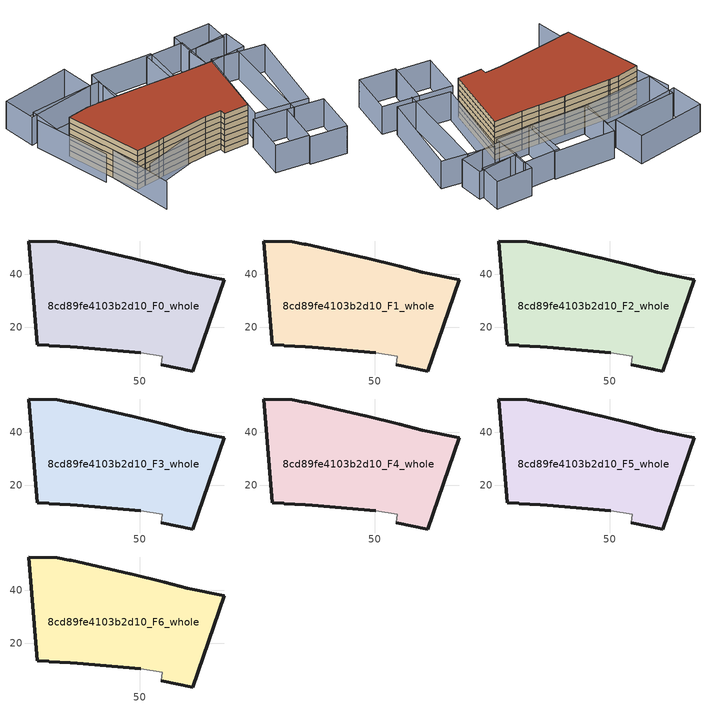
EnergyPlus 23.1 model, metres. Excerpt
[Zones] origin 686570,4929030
8cd89fe4103b2d10_F0_whole
 floor ground (EU_floor_Construction): 81.81,37.88 69.88,3.48 58.04,5.9 58.5,8.97 50.26,10.41 26.21,12.41 23.64,12.55 15.68,13.11 15.46,13.12 11.22,13.43 8.01,52.6 18.77,52.26 23.19,51.44 24.03,51.28 46.12,46.28 46.41,46.21 59.27,43.01 67.9,40.87 z0
 wall outside (EU_wall_Construction): 58.04,5.9 69.88,3.48 81.81,37.88 67.9,40.87 59.27,43.01 46.41,46.21 46.12,46.28 24.03,51.28 23.19,51.44 18.77,52.26 8.01,52.6 11.22,13.43 15.46,13.12 15.68,13.11 23.64,12.55 26.21,12.41 50.26,10.41 z0:3
 wall adiabatic (EU_wall_Construction): 50.26,10.41 58.5,8.97 58.04,5.9 z0:3
8cd89fe4103b2d10_F1_whole
 floor to 8cd89fe4103b2d10_F0_whole (EU_floor_Construction): 81.81,37.88 69.88,3.48 58.04,5.9 58.5,8.97 50.26,10.41 26.21,12.41 23.64,12.55 15.68,13.11 15.46,13.12 11.22,13.43 8.01,52.6 18.77,52.26 23.19,51.44 24.03,51.28 46.12,46.28 46.41,46.21 59.27,43.01 67.9,40.87 z3
 wall outside (EU_wall_Construction): 58.04,5.9 69.88,3.48 81.81,37.88 67.9,40.87 59.27,43.01 46.41,46.21 46.12,46.28 24.03,51.28 23.19,51.44 18.77,52.26 8.01,52.6 11.22,13.43 15.46,13.12 15.68,13.11 23.64,12.55 26.21,12.41 50.26,10.41 z3:6
 wall adiabatic (EU_wall_Construction): 50.26,10.41 58.5,8.97 58.04,5.9 z3:6
8cd89fe4103b2d10_F2_whole
 floor to 8cd89fe4103b2d10_F1_whole (EU_floor_Construction): 81.81,37.88 69.88,3.48 58.04,5.9 58.5,8.97 50.26,10.41 26.21,12.41 23.64,12.55 15.68,13.11 15.46,13.12 11.22,13.43 8.01,52.6 18.77,52.26 23.19,51.44 24.03,51.28 46.12,46.28 46.41,46.21 59.27,43.01 67.9,40.87 z6
 wall outside (EU_wall_Construction): 58.04,5.9 69.88,3.48 81.81,37.88 67.9,40.87 59.27,43.01 46.41,46.21 46.12,46.28 24.03,51.28 23.19,51.44 18.77,52.26 8.01,52.6 11.22,13.43 15.46,13.12 15.68,13.11 23.64,12.55 26.21,12.41 50.26,10.41 z6:9
 wall adiabatic (EU_wall_Construction): 50.26,10.41 58.5,8.97 58.04,5.9 z6:9
8cd89fe4103b2d10_F3_whole
 floor to 8cd89fe4103b2d10_F2_whole (EU_floor_Construction): 81.81,37.88 69.88,3.48 58.04,5.9 58.5,8.97 50.26,10.41 26.21,12.41 23.64,12.55 15.68,13.11 15.46,13.12 11.22,13.43 8.01,52.6 18.77,52.26 23.19,51.44 24.03,51.28 46.12,46.28 46.41,46.21 59.27,43.01 67.9,40.87 z9
 wall outside (EU_wall_Construction): 58.04,5.9 69.88,3.48 81.81,37.88 67.9,40.87 59.27,43.01 46.41,46.21 46.12,46.28 24.03,51.28 23.19,51.44 18.77,52.26 8.01,52.6 11.22,13.43 15.46,13.12 15.68,13.11 23.64,12.55 26.21,12.41 50.26,10.41 z9:12
 wall adiabatic (EU_wall_Construction): 50.26,10.41 58.5,8.97 58.04,5.9 z9:12
8cd89fe4103b2d10_F4_whole
 floor to 8cd89fe4103b2d10_F3_whole (EU_floor_Construction): 81.81,37.88 69.88,3.48 58.04,5.9 58.5,8.97 50.26,10.41 26.21,12.41 23.64,12.55 15.68,13.11 15.46,13.12 11.22,13.43 8.01,52.6 18.77,52.26 23.19,51.44 24.03,51.28 46.12,46.28 46.41,46.21 59.27,43.01 67.9,40.87 z12
 wall outside (EU_wall_Construction): 58.04,5.9 69.88,3.48 81.81,37.88 67.9,40.87 59.27,43.01 46.41,46.21 46.12,46.28 24.03,51.28 23.19,51.44 18.77,52.26 8.01,52.6 11.22,13.43 15.46,13.12 15.68,13.11 23.64,12.55 26.21,12.41 50.26,10.41 z12:15
 wall adiabatic (EU_wall_Construction): 50.26,10.41 58.5,8.97 58.04,5.9 z12:15
8cd89fe4103b2d10_F5_whole
 floor to 8cd89fe4103b2d10_F4_whole (EU_floor_Construction): 81.81,37.88 69.88,3.48 58.04,5.9 58.5,8.97 50.26,10.41 26.21,12.41 23.64,12.55 15.68,13.11 15.46,13.12 11.22,13.43 8.01,52.6 18.77,52.26 23.19,51.44 24.03,51.28 46.12,46.28 46.41,46.21 59.27,43.01 67.9,40.87 z15
 wall outside (EU_wall_Construction): 58.04,5.9 69.88,3.48 81.81,37.88 67.9,40.87 59.27,43.01 46.41,46.21 46.12,46.28 24.03,51.28 23.19,51.44 18.77,52.26 8.01,52.6 11.22,13.43 15.46,13.12 15.68,13.11 23.64,12.55 26.21,12.41 50.26,10.41 z15:18
 wall adiabatic (EU_wall_Construction): 50.26,10.41 58.5,8.97 58.04,5.9 z15:18
8cd89fe4103b2d10_F6_whole
 floor to 8cd89fe4103b2d10_F5_whole (EU_floor_Construction): 81.81,37.88 69.88,3.48 58.04,5.9 58.5,8.97 50.26,10.41 26.21,12.41 23.64,12.55 15.68,13.11 15.46,13.12 11.22,13.43 8.01,52.6 18.77,52.26 23.19,51.44 24.03,51.28 46.12,46.28 46.41,46.21 59.27,43.01 67.9,40.87 z18
 wall outside (EU_wall_Construction): 58.04,5.9 69.88,3.48 81.81,37.88 67.9,40.87 59.27,43.01 46.41,46.21 46.12,46.28 24.03,51.28 23.19,51.44 18.77,52.26 8.01,52.6 11.22,13.43 15.46,13.12 15.68,13.11 23.64,12.55 26.21,12.41 50.26,10.41 z18:21
 wall adiabatic (EU_wall_Construction): 50.26,10.41 58.5,8.97 58.04,5.9 z18:21
 roof outside (EU_roof_Construction): 69.88,3.48 81.81,37.88 67.9,40.87 59.27,43.01 46.41,46.21 46.12,46.28 24.03,51.28 23.19,51.44 18.77,52.26 8.01,52.6 11.22,13.43 15.46,13.12 15.68,13.11 23.64,12.55 26.21,12.41 50.26,10.41 58.5,8.97 58.04,5.9 z21
shading: 14.02,8.57 68.26,13.71 / 9.91,27.28 9.74,-5.95 / 2.59,66.78 5.47,27.27 / 88.62,-6.72 101.9,42.13 / 78.27,-26.9 85.51,-5.18 / 85.51,-5.18 102.67,-10.9 / 102.67,-10.9 95.43,-32.62 / 95.43,-32.62 78.27,-26.9 / 85.48,-5.25 78.6,-25.89 / 78.6,-25.89 62.88,-20.65 / 62.88,-20.65 69.76,-0.01 / 69.76,-0.01 85.48,-5.25 / 88.7,62.82 84.57,41.88 / 84.57,41.88 66.12,45.52 / 66.12,45.52 70.25,66.46 / 70.25,66.46 88.7,62.82 / 67.77,45.17 38.27,52.33 / 38.27,52.33 43.55,74.06 / 43.55,74.06 73.04,66.9 / 73.04,66.9 67.77,45.17 / 39.87,52 3.56,56.12 / 3.56,56.12 5.4,72.27 / 5.4,72.27 41.71,68.15 / 41.71,68.15 39.87,52 / 37.31,68.66 2.24,69.98 / 2.24,69.98 2.87,86.75 / 2.87,86.75 37.94,85.43 / 37.94,85.43 37.31,68.66 / 73.66,2.5 88.75,44.99 / 88.75,44.99 113.32,36.27 / 113.32,36.27 98.24,-6.23 / 98.24,-6.23 73.66,2.5 / 107.24,53.83 105.95,41.72 / 105.95,41.72 84.98,43.96 / 84.98,43.96 86.28,56.07 / 86.28,56.07 107.24,53.83 / 86.73,56.3 88.99,68.04 / 88.99,68.04 106.96,64.58 / 106.96,64.58 104.71,52.85 / 104.71,52.85 86.73,56.3 z0:15
[Building]
EU S2 Campaign: North Axis=0; Terrain=City; Solar Distribution=FullExterior
[Site:Location]
Bologna: Latitude=44.5; Longitude=11.25; Time Zone=1; Elevation=37
[SizingPeriod:WeatherFileDays]
AnnualSizingPeriod: Begin Month=1; Begin Day of Month=1; End Month=12; End Day of Month=31; Day of Week for Start Day=Monday; Use Weather File Daylight Saving Period=No; Use Weather File Rain and Snow Indicators=No
[MATERIAL]
EU_InternalMass_Material: Roughness=MediumRough; Thickness=0.1; Conductivity=1; Density=1800; Specific Heat=900; Thermal Absorptance=0.9; Solar Absorptance=0.7; Visible Absorptance=0.7
[MATERIAL:NOMASS] Roughness=MediumRough; Thermal Absorptance=0.9; Solar Absorptance=0.7; Visible Absorptance=0.7
Name | Thermal Resistance
EU_wall_NoMass | 0.905828
EU_roof_NoMass | 0.37593
EU_floor_NoMass | 0.67114
[CONSTRUCTION]
EU_wall_Construction: EU_wall_NoMass
EU_roof_Construction: EU_roof_NoMass
EU_floor_Construction: EU_floor_NoMass
EU_InternalMass_Construction: EU_InternalMass_Material
[ZONE] Type=1; Multiplier=1; Ceiling Height=autocalculate; Floor Area=autocalculate; Part of Total Floor Area=Yes
Name | Volume
8cd89fe4103b2d10_F0_whole | 7375.71
8cd89fe4103b2d10_F1_whole; 8cd89fe4103b2d10_F2_whole; 8cd89fe4103b2d10_F3_whole; 8cd89fe4103b2d10_F4_whole; 8cd89fe4103b2d10_F5_whole; 8cd89fe4103b2d10_F6_whole | 7375.7
[INTERNALMASS] Construction=EU_InternalMass_Construction; Surface Area=2048.43
Name | Zone or ZoneList
8cd89fe4103b2d10_F0_whole_EU_InternalMass | 8cd89fe4103b2d10_F0_whole
8cd89fe4103b2d10_F1_whole_EU_InternalMass | 8cd89fe4103b2d10_F1_whole
8cd89fe4103b2d10_F2_whole_EU_InternalMass | 8cd89fe4103b2d10_F2_whole
8cd89fe4103b2d10_F3_whole_EU_InternalMass | 8cd89fe4103b2d10_F3_whole
8cd89fe4103b2d10_F4_whole_EU_InternalMass | 8cd89fe4103b2d10_F4_whole
8cd89fe4103b2d10_F5_whole_EU_InternalMass | 8cd89fe4103b2d10_F5_whole
8cd89fe4103b2d10_F6_whole_EU_InternalMass | 8cd89fe4103b2d10_F6_whole
[OTHEREQUIPMENT] Fuel Type=Electricity; Design Level Calculation Method=Watts/Area; Power per Zone Floor Area=1; Fraction Latent=0; Fraction Radiant=0; Fraction Lost=0; Carbon Dioxide Generation Rate=0; EndUse Subcategory=EU_Step8_InternalGains
Name | Zone or ZoneList or Space or SpaceList | Schedule
EU_Step8_InternalGain_8cd89fe4103b2d10_F0_whole_f000 | 8cd89fe4103b2d10_F0_whole | EU_Step8_GainSchedule_8cd89fe4103b2d10_F0_whole_f000
EU_Step8_InternalGain_8cd89fe4103b2d10_F1_whole_f000 | 8cd89fe4103b2d10_F1_whole | EU_Step8_GainSchedule_8cd89fe4103b2d10_F1_whole_f000
EU_Step8_InternalGain_8cd89fe4103b2d10_F2_whole_f000 | 8cd89fe4103b2d10_F2_whole | EU_Step8_GainSchedule_8cd89fe4103b2d10_F2_whole_f000
EU_Step8_InternalGain_8cd89fe4103b2d10_F3_whole_f000 | 8cd89fe4103b2d10_F3_whole | EU_Step8_GainSchedule_8cd89fe4103b2d10_F3_whole_f000
EU_Step8_InternalGain_8cd89fe4103b2d10_F4_whole_f000 | 8cd89fe4103b2d10_F4_whole | EU_Step8_GainSchedule_8cd89fe4103b2d10_F4_whole_f000
EU_Step8_InternalGain_8cd89fe4103b2d10_F5_whole_f000 | 8cd89fe4103b2d10_F5_whole | EU_Step8_GainSchedule_8cd89fe4103b2d10_F5_whole_f000
EU_Step8_InternalGain_8cd89fe4103b2d10_F6_whole_f000 | 8cd89fe4103b2d10_F6_whole | EU_Step8_GainSchedule_8cd89fe4103b2d10_F6_whole_f000
[ZONEVENTILATION:DESIGNFLOWRATE] Schedule=EU_AlwaysOn; Design Flow Rate Calculation Method=AirChanges/Hour; Air Changes per Hour=0.73129; Ventilation Type=Natural; Fan Pressure Rise=0; Fan Total Efficiency=1; Constant Term Coefficient=1; Temperature Term Coefficient=0; Velocity Term Coefficient=0; Velocity Squared Term Coefficient=0; Minimum Indoor Temperature=-100; Maximum Indoor Temperature=100; Delta Temperature=-100; Minimum Outdoor Temperature=-100; Maximum Outdoor Temperature=100; Maximum Wind Speed=40
Name | Zone or ZoneList or Space or SpaceList
EU_ConstantAir_8cd89fe4103b2d10_F0_whole | 8cd89fe4103b2d10_F0_whole
EU_ConstantAir_8cd89fe4103b2d10_F1_whole | 8cd89fe4103b2d10_F1_whole
EU_ConstantAir_8cd89fe4103b2d10_F2_whole | 8cd89fe4103b2d10_F2_whole
EU_ConstantAir_8cd89fe4103b2d10_F3_whole | 8cd89fe4103b2d10_F3_whole
EU_ConstantAir_8cd89fe4103b2d10_F4_whole | 8cd89fe4103b2d10_F4_whole
EU_ConstantAir_8cd89fe4103b2d10_F5_whole | 8cd89fe4103b2d10_F5_whole
EU_ConstantAir_8cd89fe4103b2d10_F6_whole | 8cd89fe4103b2d10_F6_whole
[HVACTEMPLATE:THERMOSTAT] Constant Heating Setpoint=20; Constant Cooling Setpoint=50
EU_HeatOnly_8cd89fe4103b2d10_F0_whole; EU_HeatOnly_8cd89fe4103b2d10_F1_whole; EU_HeatOnly_8cd89fe4103b2d10_F2_whole; EU_HeatOnly_8cd89fe4103b2d10_F3_whole; EU_HeatOnly_8cd89fe4103b2d10_F4_whole; EU_HeatOnly_8cd89fe4103b2d10_F5_whole; EU_HeatOnly_8cd89fe4103b2d10_F6_whole
[HVACTEMPLATE:ZONE:IDEALLOADSAIRSYSTEM] System Availability Schedule=EU_AlwaysOn; Maximum Heating Supply Air Temperature=50; Minimum Cooling Supply Air Temperature=13; Maximum Heating Supply Air Humidity Ratio=0.0156; Minimum Cooling Supply Air Humidity Ratio=0.0077; Heating Limit=NoLimit; Cooling Limit=NoLimit; Heating Availability Schedule=EU_AlwaysOn; Cooling Availability Schedule=EU_CoolingOff; Dehumidification Control Type=ConstantSensibleHeatRatio; Cooling Sensible Heat Ratio=0.7; Dehumidification Setpoint=60; Humidification Control Type=None; Humidification Setpoint=30; Outdoor Air Method=None; Outdoor Air Flow Rate per Person=0.00944; Outdoor Air Flow Rate per Zone Floor Area=0; Outdoor Air Flow Rate per Zone=0; Demand Controlled Ventilation Type=None; Outdoor Air Economizer Type=NoEconomizer; Heat Recovery Type=None; Sensible Heat Recovery Effectiveness=0.7; Latent Heat Recovery Effectiveness=0.65
Name | Template Thermostat
8cd89fe4103b2d10_F0_whole | EU_HeatOnly_8cd89fe4103b2d10_F0_whole
8cd89fe4103b2d10_F1_whole | EU_HeatOnly_8cd89fe4103b2d10_F1_whole
8cd89fe4103b2d10_F2_whole | EU_HeatOnly_8cd89fe4103b2d10_F2_whole
8cd89fe4103b2d10_F3_whole | EU_HeatOnly_8cd89fe4103b2d10_F3_whole
8cd89fe4103b2d10_F4_whole | EU_HeatOnly_8cd89fe4103b2d10_F4_whole
8cd89fe4103b2d10_F5_whole | EU_HeatOnly_8cd89fe4103b2d10_F5_whole
8cd89fe4103b2d10_F6_whole | EU_HeatOnly_8cd89fe4103b2d10_F6_whole
[SIZING:ZONE] Zone Cooling Design Supply Air Temperature Input Method=SupplyAirTemperature; Zone Cooling Design Supply Air Temperature=13; Zone Heating Design Supply Air Temperature Input Method=SupplyAirTemperature; Zone Heating Design Supply Air Temperature=50; Zone Cooling Design Supply Air Humidity Ratio=0.008; Zone Heating Design Supply Air Humidity Ratio=0.008; Cooling Design Air Flow Method=DesignDay; Cooling Design Air Flow Rate=0; Cooling Minimum Air Flow per Zone Floor Area=0.000762; Cooling Minimum Air Flow=0; Cooling Minimum Air Flow Fraction=0.2; Heating Design Air Flow Method=DesignDay; Heating Design Air Flow Rate=0; Heating Maximum Air Flow per Zone Floor Area=0.002032; Heating Maximum Air Flow=0.141576; Heating Maximum Air Flow Fraction=0.3; Account for Dedicated Outdoor Air System=No; Dedicated Outdoor Air System Control Strategy=NeutralSupplyAir; Dedicated Outdoor Air Low Setpoint Temperature for Design=autosize; Dedicated Outdoor Air High Setpoint Temperature for Design=autosize; Zone Load Sizing Method=Sensible Load Only No Latent Load; Zone Latent Cooling Design Supply Air Humidity Ratio Input Method=HumidityRatioDifference; Zone Cooling Design Supply Air Humidity Ratio Difference=0.005; Zone Latent Heating Design Supply Air Humidity Ratio Input Method=HumidityRatioDifference; Zone Humidification Design Supply Air Humidity Ratio Difference=0.005
8cd89fe4103b2d10_F0_whole; 8cd89fe4103b2d10_F1_whole; 8cd89fe4103b2d10_F2_whole; 8cd89fe4103b2d10_F3_whole; 8cd89fe4103b2d10_F4_whole; 8cd89fe4103b2d10_F5_whole; 8cd89fe4103b2d10_F6_whole
[SCHEDULE:CONSTANT]
Name | Hourly Value
EU_AlwaysOn | 1
EU_CoolingOff | 0
[SCHEDULE:FILE] Column Number=1; Rows to Skip at Top=0; Number of Hours of Data=8760; Column Separator=Comma; Interpolate to Timestep=No; Minutes per Item=60; Adjust Schedule for Daylight Savings=Yes
Name | File
EU_Step8_GainSchedule_8cd89fe4103b2d10_F0_whole_f000 | ../../schedules/8cd89fe4103b2d10/8cd89fe4103b2d10_F0_whole_f000_gain.csv
EU_Step8_GainSchedule_8cd89fe4103b2d10_F1_whole_f000 | ../../schedules/8cd89fe4103b2d10/8cd89fe4103b2d10_F1_whole_f000_gain.csv
EU_Step8_GainSchedule_8cd89fe4103b2d10_F2_whole_f000 | ../../schedules/8cd89fe4103b2d10/8cd89fe4103b2d10_F2_whole_f000_gain.csv
EU_Step8_GainSchedule_8cd89fe4103b2d10_F3_whole_f000 | ../../schedules/8cd89fe4103b2d10/8cd89fe4103b2d10_F3_whole_f000_gain.csv
EU_Step8_GainSchedule_8cd89fe4103b2d10_F4_whole_f000 | ../../schedules/8cd89fe4103b2d10/8cd89fe4103b2d10_F4_whole_f000_gain.csv
EU_Step8_GainSchedule_8cd89fe4103b2d10_F5_whole_f000 | ../../schedules/8cd89fe4103b2d10/8cd89fe4103b2d10_F5_whole_f000_gain.csv
EU_Step8_GainSchedule_8cd89fe4103b2d10_F6_whole_f000 | ../../schedules/8cd89fe4103b2d10/8cd89fe4103b2d10_F6_whole_f000_gain.csv
